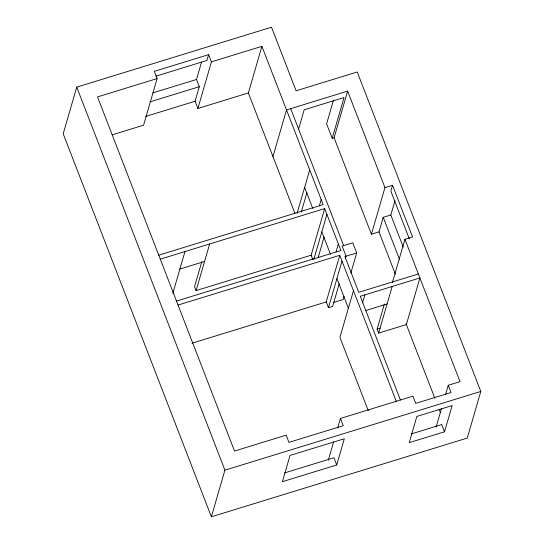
<?xml version="1.0" encoding="UTF-8"?>
<svg xmlns="http://www.w3.org/2000/svg" width="544" height="544" viewBox="0 0 544 544"><rect width="100%" height="100%" fill="white"/><g stroke="black" fill="none" stroke-linecap="round" stroke-linejoin="round"><path stroke-width="0.82" d="M76.745 87.128L63.199 133.749L211.371 516.8L467.255 438.07L480.801 391.442L357.231 71.992L296.106 90.8L271.504 27.2L76.745 87.128L224.917 470.179L211.371 516.8M211.419 61.866L261.909 46.328L248.363 92.949L197.873 108.487L211.419 61.866L208.624 54.638L154.333 71.339L157.128 78.567L143.582 125.188L112.173 134.858M197.873 108.487L195.078 101.259L199.308 86.686L196.513 79.465L201.593 61.975M208.624 54.638L206.931 60.466L155.876 76.174M172.829 293.338L184.967 251.573M201.851 261.535L194.555 286.627L196.098 290.598L311.127 255.204L324.673 208.583L160.29 259.162M196.098 290.598L209.644 243.977M272.966 156.55L286.511 109.929L347.636 91.12L384.955 187.605L371.409 234.233L379.005 231.894L383.234 217.321L390.83 214.989L394.985 200.682M298.493 129.384L304.178 109.8L344.039 97.532L332.194 138.326L334.091 137.741L347.636 91.12M297.112 213.302L309.713 169.918M333.472 100.212L326.597 123.876L332.194 138.326M301.288 212.017L306.932 192.59M319.328 205.904L321.178 199.546M313.834 259.366L326.91 214.363M318.247 257.271L324.122 237.041M336.063 251.947L338.375 243.998M339.218 283.75L332.636 306.415L328.46 307.7L326.223 301.92L339.769 255.292L178.038 305.055M328.46 307.7L342.006 261.079M345.358 258.597L346.059 256.19L342.149 246.072L352.777 242.801L356.694 252.919L350.853 273.013M344.08 296.324L343.148 299.54L333.275 302.58M353.464 290.707L339.925 337.334L368.336 410.788M384.955 187.605L392.55 185.273L390.857 191.1L409.333 238.857M362.549 302.838L364.854 294.889M328.29 460.258L333.662 441.769M337.634 428.108L340.435 418.458L412.944 396.148L415.738 403.376L451.051 392.51L448.256 385.281L460.02 381.664L404.947 239.285L412.536 236.946L392.55 185.273M336.716 464.97L344.332 438.743L290.04 455.444L282.424 481.671L336.716 464.97L333.921 457.742L284.492 472.947M400.418 400.003L360.298 296.29L419.9 277.95L406.361 324.571L378.644 333.098L377.108 329.127L384.397 304.035M392.333 282.69L404.947 239.285M378.644 333.098L392.19 286.477M436.111 427.081L441.483 408.598M445.448 394.93L448.256 385.281M444.53 431.793L452.152 405.566L416.847 416.432L409.224 442.653L444.53 431.793L441.735 424.565L411.244 433.949M157.128 78.567L97.526 96.907L234.512 451.051L286.144 435.166L288.939 442.388L343.23 425.687L340.435 418.458M152.755 92.922L196.513 79.465M149.879 101.898L199.308 86.686M145.649 116.47L195.078 101.259M158.753 255.19L323.136 204.605L261.909 46.328M179.887 269.056L204.564 261.46M176.501 301.084L340.891 250.498L324.673 208.583M356.694 252.919L344.923 256.537L358.761 292.312L418.363 273.972M191.991 343.216L326.223 301.92M365.405 310.638L387.11 303.96M377.108 329.127L380.276 328.148M224.917 470.179L480.801 391.442M390.83 214.989L403.247 247.092M383.234 217.321L399.595 259.604M379.005 231.894L395.359 274.176M334.091 137.741L371.409 234.233M406.089 323.877L434.846 398.228M439.13 409.299L440.354 412.468M290.686 108.644L343.665 245.602M339.769 255.292L396.243 401.288M304.633 187.401L312.78 208.454M321.83 231.846L330.575 254.463M336.926 278.562L348.384 308.19M248.363 92.949L294.95 213.384M311.127 255.204L312.807 259.542"/></g></svg>
